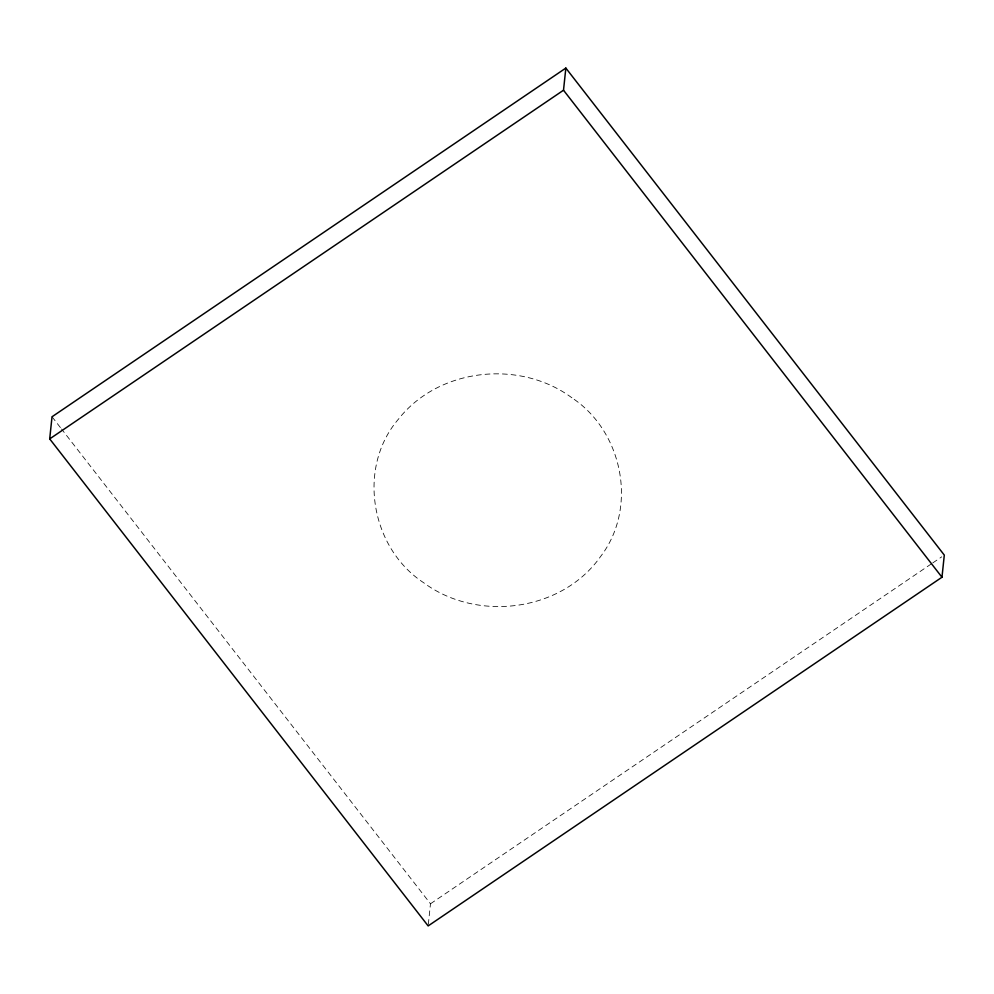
<?xml version="1.0" encoding="UTF-8"?>
<svg xmlns="http://www.w3.org/2000/svg" width="994" height="994" viewBox="0 0 994 994"><rect width="100%" height="100%" fill="white"/><g stroke="black" fill="none" stroke-linecap="round" stroke-linejoin="round"><path stroke-width="0.75" stroke-dasharray="4.97 3.73" d="M428.315 924.445L430.489 903.782L61.541 429.01M430.489 903.782L931.453 563.809M932.745 562.939L941.728 556.839M571.898 397.799C519.912 359.269 438.814 367.768 398.408 419.207C356.684 467.752 370.762 548.029 423.543 582.646C477.083 622.381 561.56 611.844 600.5 556.628C638.223 507.623 622.803 431.222 571.749 397.699M52.023 416.772L60.584 427.78"/><path stroke-width="1.49" d="M49.7 438.901L52.023 416.772L565.847 68.077L944.3 555.099L941.977 577.228L428.153 925.923L49.7 438.901L563.511 90.218L565.847 68.077M563.511 90.218L941.977 577.228"/></g></svg>
